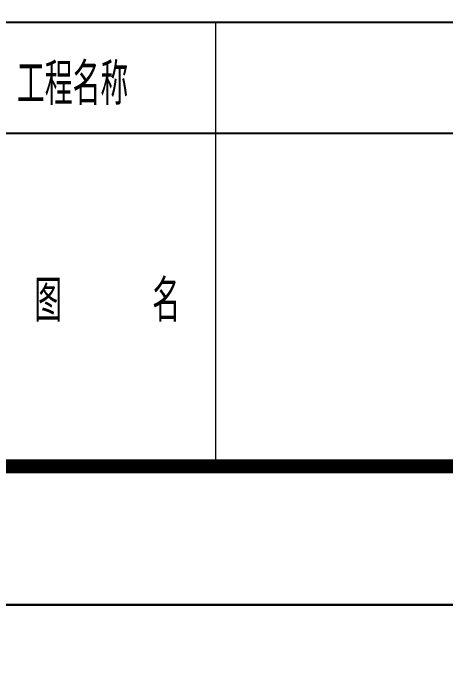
# Model space of a CAD drawing. Header units: millimetres. Extents: x 1442233 to 1526333, y -21810 to 275190.
# Drawn here: x 1514871 to 1517993, y 155915 to 160657 of the extents above; entities that cross this region are included whole.
import ezdxf

# ---------------------------------------------------------------- set-up
doc = ezdxf.new("R2010")
doc.units = ezdxf.units.MM
doc.header["$LTSCALE"] = 1500
doc.layers.add('1', color=7, linetype='Continuous')
doc.layers.add('PUB_TITLE', color=4, linetype='Continuous')
doc.layers.add('PUB_TEXT', color=7, linetype='Continuous', lineweight=15)
doc.styles.get("Standard").update_dxf_attribs({"font": 'TSSDENG', "width": 0.75, "bigfont": 'TSSDCHN'})

# ---------------------------------------------------------------- blocks, each defined once
blk = doc.blocks.new('1234')
for p, q in [((1908333.7, 783593.6), (1887333.7, 783593.6)), ((1908333.7, 782793.6), (1887333.7, 782793.6))]:
    blk.add_line(p, q)
at = {"layer": 'PUB_TEXT'}
blk.add_line((1899333.7, 780393.6), (1899333.7, 783593.6), dxfattribs=at)
at = {"layer": 'PUB_TITLE'}
blk.add_lwpolyline([(1825233.7, 779393.6), (1909333.7, 779393.6), (1909333.7, 838793.6), (1825233.7, 838793.6)], close=True, dxfattribs=at)
at = {"layer": 'PUB_TITLE', "const_width": 100}
blk.add_lwpolyline([(1827733.7, 780393.6), (1908333.7, 780393.6), (1908333.7, 837793.6), (1827733.7, 837793.6)], close=True, dxfattribs=at)
at = {"layer": 'PUB_TEXT', "width": 0.7}
for s, height, p in [('工程名称', 302.27, (1897898.5, 782998.5)), ('图', 302.3, (1898023.9, 781435.3)), ('名', 302.3, (1898875, 781435.3))]:
    blk.add_text(s, height=height, dxfattribs=at).set_placement(p)

msp = doc.modelspace()

# ---------------------------------------------------------------- block references
at = {"layer": '1'}
for p in [(-383000.8, -623003.9), (-383000.8, -682403.9)]:
    msp.add_blockref('1234', p, dxfattribs=at)

doc.saveas('drawing.dxf')
